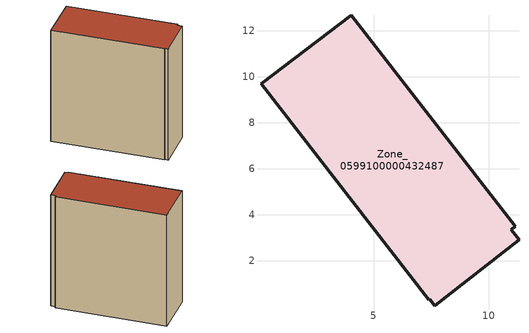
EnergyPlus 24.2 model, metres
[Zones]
Zone_0599100000432487
 floor ground (C_G): 11.33,2.91 7.66,0.04 7.44,0.32 7.39,0.28 0.1,9.69 4.03,12.67 11.17,3.49 11,3.34 z0
 wall outside (C_F): 4.03,12.67 0.1,9.69 7.39,0.28 7.44,0.32 7.66,0.04 11.33,2.91 11,3.34 11.17,3.49 4.03,12.67 z0:12.85
 roof outside (C_R): 7.66,0.04 11.33,2.91 11,3.34 11.17,3.49 4.03,12.67 0.1,9.69 7.39,0.28 7.44,0.32 z12.85
[BUILDING]
Pand.0599100000432487: North Axis=0; Terrain=City; Loads Convergence Tolerance Value=0.04; Temperature Convergence Tolerance Value=0.4; Solar Distribution=FullExterior; Maximum Number of Warmup Days=25; Minimum Number of Warmup Days=1
[Site:Location]
Rotterdam.The.Hague.AP_ZH_NLD Design_Conditions: Latitude=51.96; Longitude=4.45; Time Zone=1; Elevation=-4.5
[SITE:GROUNDTEMPERATURE:BUILDINGSURFACE]
18, 18, 18, 18, 18, 18, 18, 18, 18, 18, 18, 18
[MATERIAL] Thermal Absorptance=0.9; Solar Absorptance=0.7; Visible Absorptance=0.7
Name | Roughness | Thickness | Conductivity | Density | Specific Heat
G.TI.1946 | MediumSmooth | 0.15 | 1 | 540 | 1210
F.TI.1946 | Rough | 0.3 | 0.857143 | 1920 | 840
R.TI.1946 | MediumRough | 0.2 | 0.1 | 1500 | 1000
[CONSTRUCTION]
C_G: G.TI.1946
C_F: F.TI.1946
C_R: R.TI.1946
[ZONE]
Zone_0599100000432487: Type=1; Multiplier=1; Ceiling Height=Autocalculate; Volume=Autocalculate; Floor Area=autocalculate; Part of Total Floor Area=Yes
[ZONEINFILTRATION:DESIGNFLOWRATE]
Infil_Zone_0599100000432487: Zone or ZoneList or Space or SpaceList=Zone_0599100000432487; Schedule=AlwaysOn; Design Flow Rate Calculation Method=Flow/Area; Flow Rate per Floor Area=0.003; Constant Term Coefficient=1; Temperature Term Coefficient=0; Velocity Term Coefficient=0; Velocity Squared Term Coefficient=0
[HVACTEMPLATE:ZONE:IDEALLOADSAIRSYSTEM]
Zone_0599100000432487: Maximum Heating Supply Air Temperature=50; Minimum Cooling Supply Air Temperature=13; Maximum Heating Supply Air Humidity Ratio=0.0156; Minimum Cooling Supply Air Humidity Ratio=0.0077; Heating Limit=NoLimit; Cooling Limit=NoLimit; Dehumidification Control Type=ConstantSensibleHeatRatio; Cooling Sensible Heat Ratio=0.7; Dehumidification Setpoint=60; Humidification Control Type=None; Humidification Setpoint=30; Outdoor Air Method=None; Outdoor Air Flow Rate per Person=0.00944; Outdoor Air Flow Rate per Zone Floor Area=0; Outdoor Air Flow Rate per Zone=0; Demand Controlled Ventilation Type=None; Outdoor Air Economizer Type=NoEconomizer; Heat Recovery Type=None; Sensible Heat Recovery Effectiveness=0.7; Latent Heat Recovery Effectiveness=0.65
[ZONECONTROL:THERMOSTAT]
ThermostatControl_Zone_0599100000432487: Zone or ZoneList=Zone_0599100000432487; Control Type Schedule=DualSetpointControlType; Control 1=Thermostat_Zone_0599100000432487; Temperature Difference Between Cutout And Setpoint=0
[THERMOSTATSETPOINT:DUALSETPOINT]
Thermostat_Zone_0599100000432487: Heating Setpoint Temperature Schedule=HeatingSetpoint_Zone_0599100000432487; Cooling Setpoint Temperature Schedule=CoolingSetpoint_Zone_0599100000432487
[SCHEDULE:COMPACT]
HeatingSetpoint_Zone_0599100000432487: Through: 12/31, For: AllDays, Until: 24:00, 21
CoolingSetpoint_Zone_0599100000432487: Through: 12/31, For: AllDays, Until: 24:00, 24
DualSetpointControlType: Through: 12/31, For: AllDays, Until: 24:00, 4
AlwaysOn: Through: 12/31, For: AllDays, Until: 24:00, 1
